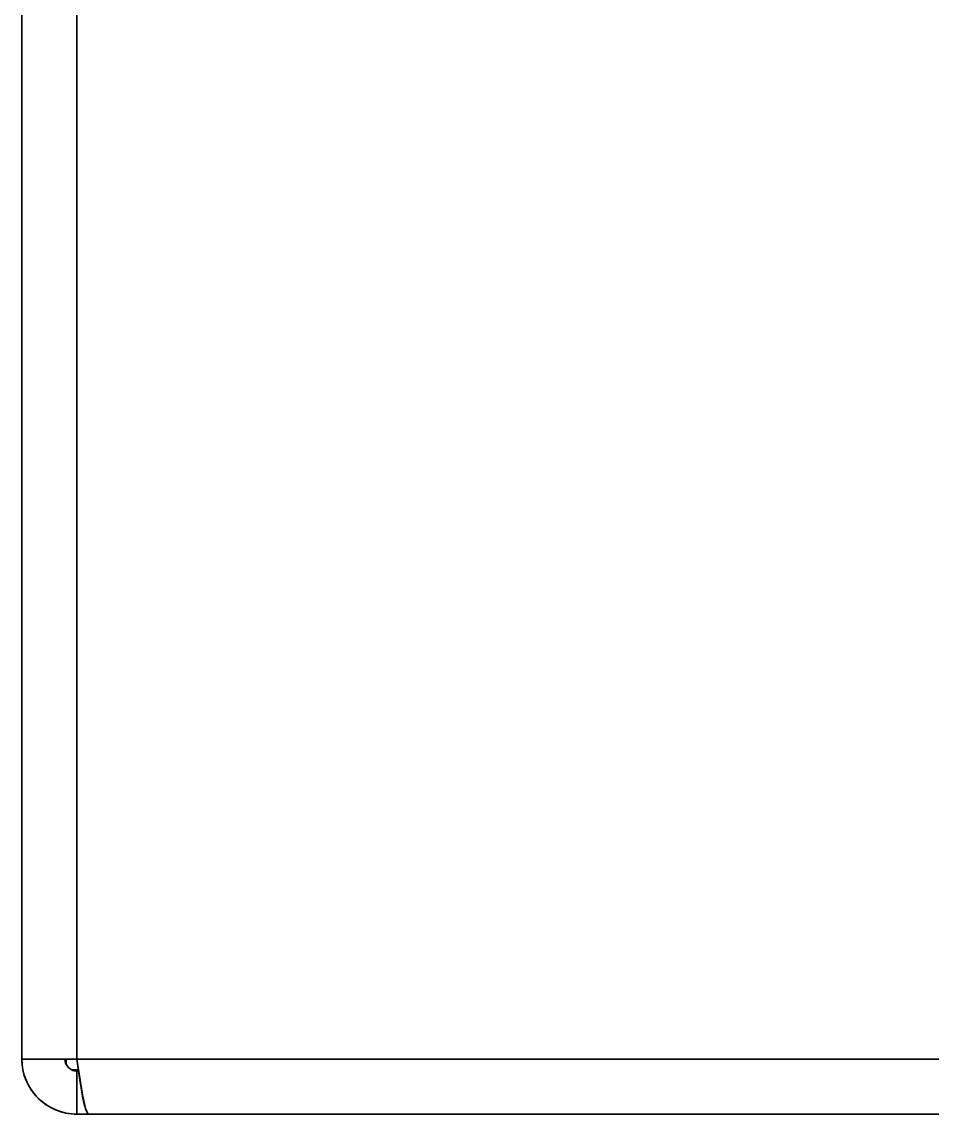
# Model space of a CAD drawing. Extents: x 146 to 1134, y 78 to 926.
# Drawn here: x 249.47 to 257.07, y 350.34 to 359.46 of the extents above; entities that cross this region are included whole.
import ezdxf

# ---------------------------------------------------------------- set-up
doc = ezdxf.new("R2010")
doc.units = 0

msp = doc.modelspace()

# ---------------------------------------------------------------- linework, layer by layer
at = {"color": 7, "lineweight": 35, "ltscale": 0.278}
for p, q in [((249.4664, 361.9172), (249.4664, 350.7972)), ((249.4664, 361.9172), (249.4664, 350.7972)), ((249.4664, 361.9172), (249.4664, 350.7972)), ((249.9264, 361.9172), (249.9264, 350.7972)), ((249.9264, 350.7972), (249.9264, 361.9172))]:
    msp.add_line(p, q, dxfattribs=at)
at = {"color": 7, "lineweight": 35, "ltscale": 0.000875092}
msp.add_line((249.4664, 350.7972), (249.5014, 350.7972), dxfattribs=at)
at = {"color": 7, "lineweight": 35, "ltscale": 0.0115}
msp.add_line((249.4664, 350.7972), (249.9264, 350.7972), dxfattribs=at)
at = {"color": 7, "lineweight": 35, "ltscale": 0.002493}
msp.add_line((249.5014, 350.7972), (249.6012, 350.7972), dxfattribs=at)
at = {"color": 7, "lineweight": 35, "ltscale": 0.003731}
msp.add_line((249.6012, 350.7972), (249.7504, 350.7972), dxfattribs=at)
at = {"color": 7, "lineweight": 35, "ltscale": 0.004401}
msp.add_line((249.7504, 350.7972), (249.9264, 350.7972), dxfattribs=at)
at = {"color": 7, "lineweight": 35, "ltscale": 0.001085}
msp.add_line((249.8364, 350.7538), (249.8364, 350.7972), dxfattribs=at)
msp.add_line((249.8364, 350.7538), (249.8364, 350.7972), dxfattribs=at)
msp.add_line((249.8364, 350.7538), (249.8364, 350.7972), dxfattribs=at)
at = {"color": 7, "lineweight": 35, "ltscale": 0.2395}
msp.add_line((259.5064, 350.7972), (249.9264, 350.7972), dxfattribs=at)
msp.add_line((259.5064, 350.7972), (249.9264, 350.7972), dxfattribs=at)
at = {"color": 7, "lineweight": 35, "ltscale": 0.004456}
msp.add_line((249.9264, 350.7972), (249.9515, 350.6207), dxfattribs=at)
at = {"color": 7, "lineweight": 35, "ltscale": 0.001398}
msp.add_line((249.939, 350.7072), (249.883, 350.7072), dxfattribs=at)
msp.add_line((249.939, 350.7072), (249.883, 350.7072), dxfattribs=at)
at = {"color": 7, "lineweight": 35, "ltscale": 0.009}
for p, q in [((249.9264, 350.6972), (249.9264, 350.3372)), ((249.9264, 350.3372), (249.9264, 350.6972))]:
    msp.add_line(p, q, dxfattribs=at)
at = {"color": 7, "lineweight": 35, "ltscale": 0.000349045}
for p, q in [((249.9404, 350.6972), (249.9264, 350.6972)), ((249.9264, 350.6972), (249.9404, 350.6972)), ((249.9404, 350.6972), (249.9264, 350.6972))]:
    msp.add_line(p, q, dxfattribs=at)
at = {"color": 7, "lineweight": 35, "ltscale": 0.000249744}
msp.add_line((249.9284, 350.7072), (249.9288, 350.6972), dxfattribs=at)
at = {"color": 7, "lineweight": 35, "ltscale": 0.000252048}
msp.add_line((249.9289, 350.6971), (249.9284, 350.7071), dxfattribs=at)
at = {"color": 7, "lineweight": 35, "ltscale": 0.002014}
msp.add_line((249.9515, 350.6207), (249.964, 350.5411), dxfattribs=at)
at = {"color": 7, "lineweight": 35, "ltscale": 0.001761}
msp.add_line((249.964, 350.5411), (249.9765, 350.4718), dxfattribs=at)
at = {"color": 7, "lineweight": 35, "ltscale": 0.0025}
msp.add_line((250.0264, 350.3372), (249.9264, 350.3372), dxfattribs=at)
msp.add_line((250.0264, 350.3372), (249.9264, 350.3372), dxfattribs=at)
at = {"color": 7, "lineweight": 35, "ltscale": 0.000727566}
msp.add_line((250.0014, 350.3722), (250.0139, 350.3459), dxfattribs=at)
at = {"color": 7, "lineweight": 35, "ltscale": 0.2515}
for p, q in [((260.0864, 350.3372), (250.0264, 350.3372)), ((250.0264, 350.3372), (260.0864, 350.3372))]:
    msp.add_line(p, q, dxfattribs=at)
at = {"color": 7, "lineweight": 35}
msp.add_lwpolyline([(249.9264, 350.7972), (249.9717, 350.497), (249.9978, 350.3831), (250.0142, 350.3456), (250.0199, 350.3396), (250.0264, 350.3372)], dxfattribs=at)
for centre, radius, start, end in [((249.9205, 350.7964), 0.454, 179.90978, 191.28703), ((249.9264, 350.7972), 0.46, 180.00001, 270), ((249.9264, 350.7972), 0.1, 180.00001, 270), ((249.9265, 350.7973), 0.1001, 180.05906, 269.94094), ((249.925, 350.7969), 0.4586, 191.2321, 202.54339), ((249.9268, 350.7974), 0.1003, 244.16975, 269.822), ((249.9326, 350.8011), 0.4672, 202.6521, 224.7779), ((249.9263, 350.7972), 0.4599, 202.56613, 213.83703), ((249.9247, 350.7956), 0.4576, 213.77885, 225.03231), ((249.9248, 350.7954), 0.4576, 224.96769, 236.22115), ((249.9303, 350.8034), 0.4672, 225.2221, 247.3479), ((249.9265, 350.7971), 0.4599, 236.16297, 247.43386), ((250.7151, 350.6017), 0.7498, 189.97917, 197.82955), ((249.9276, 350.8015), 0.4644, 247.52296, 269.86287), ((249.9262, 350.7957), 0.4586, 247.45662, 258.76789), ((249.9257, 350.7912), 0.454, 258.71297, 270.09022), ((250.029, 350.3535), 0.0167, 206.76562, 261.24444)]:
    msp.add_arc(centre, radius, start, end, dxfattribs=at)

doc.saveas('drawing.dxf')
